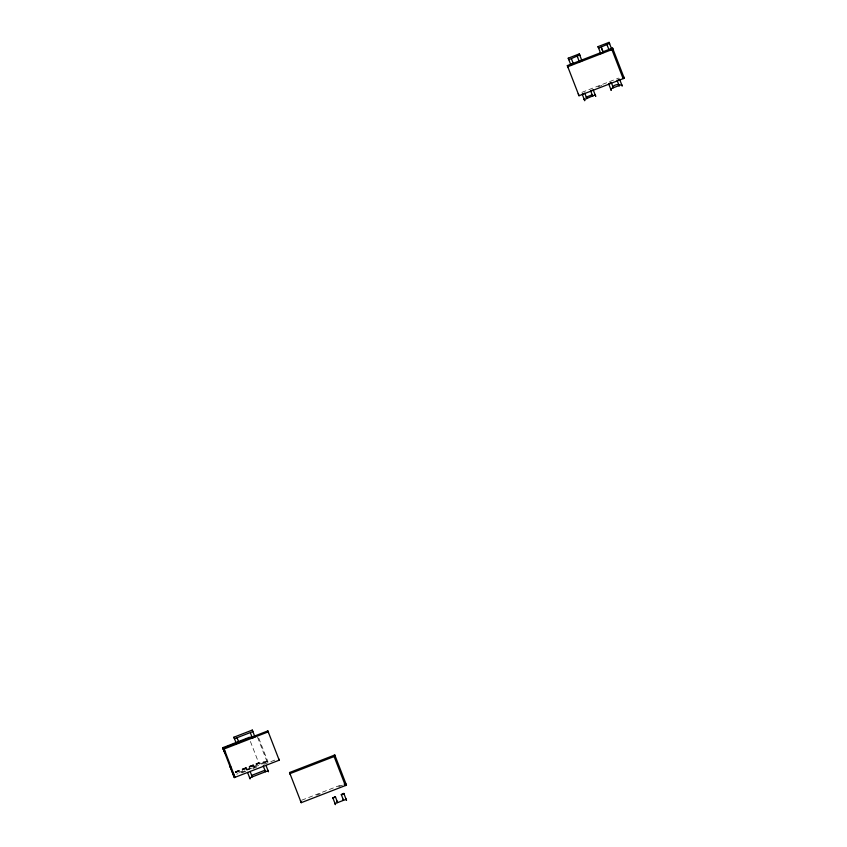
<?xml version="1.0" encoding="UTF-8"?>
<svg xmlns="http://www.w3.org/2000/svg" width="847" height="847" viewBox="0 0 847 847"><rect width="100%" height="100%" fill="white"/><g stroke="black" fill="none" stroke-linecap="round" stroke-linejoin="round"><path stroke-width="0.64" stroke-dasharray="4.24 3.18" d="M581.921 92.334L618.712 78.072M598.13 86.87L601.815 85.452M235.233 771.755L258.642 762.681L266.858 761.199L236.398 773.449M235.286 771.882L258.695 762.819M235.18 772.612L258.928 763.412L267.874 761.633L236.684 774.179M235.561 772.612L258.97 763.539L249.134 738.203M246.657 769.362L246.943 770.082L254.449 767.181L253.581 764.852L253.856 765.572M241.819 772.866L247.949 770.495M252.861 768.589L256.535 767.17M263.893 764.322L276.154 759.568M301.691 800.203L343.374 784.047M316.662 795.217L320.346 793.798M338.736 786.662L342.421 785.243M258.727 738.065L268.023 762.035M257.499 737.112L267.144 761.919M254.164 766.45L254.449 767.181M246.361 768.483L246.075 767.763L246.943 770.082"/><path stroke-width="1.27" d="M579.687 54.949L568.813 59.682L568.242 58.189L579.274 53.901L581.963 60.836L579.39 61.842L577.283 56.41L577.58 57.162M609.48 43.409L598.617 48.141L598.035 46.638L609.067 42.35L611.756 49.295L609.184 50.291C606.579 43.578 607.67 46.373 607.278 45.367M602.884 51.836L612.572 48.078L612.984 49.19L567.734 66.733L567.331 65.611L600.438 52.779M573.334 63.663L570.92 65.113L572.477 63.991M579.39 61.842L580.936 60.709M603.128 52.112L600.724 53.573L603.128 52.112L601.868 48.851M609.184 50.291L611.587 48.83M622.746 77.532L623.847 77.109L624.25 78.22L579.009 95.753L567.331 65.611M592.371 90.206L590.655 90.873L592.762 96.293L592.191 94.8L586.293 97.066L586.59 97.797M618.67 84.52C608.368 84.838 616.394 93.117 611.089 82.424L608.686 83.885L611.206 90.364L610.623 88.85L621.656 84.573L622.238 86.076L619.549 79.152L617.145 80.603L619.252 86.034L618.765 84.742M252.29 730.093L252.861 731.586L234.471 738.711L233.888 737.218L252.279 730.072L254.968 737.017L252.395 738.012C250.479 733.047 250.521 733.206 250.49 733.089M222.793 747.732L248.859 737.483L249.187 738.34M279.203 760.193L267.853 730.897L222.973 748.293L234.323 777.588L279.203 760.193L278.61 758.616M223.333 749.277L268.213 731.882M224.889 750.94L224.201 751.353L222.75 747.605L223.439 749.489L224.169 749.203L223.534 747.446L235.053 777.302M225.577 752.814L224.836 753.099L224.148 751.225M231.146 767.16L230.405 767.446L229.717 765.561L232.861 773.66L233.592 773.375M234.238 775.121L233.497 775.407L232.809 773.523M247.568 772.453L249.674 777.885L268.065 770.749L268.478 771.808L267.896 770.294M289.536 772.538L334.787 754.995L346.465 785.148L301.214 802.681L289.536 772.538L289.949 773.65L335.2 756.117L334.787 754.995M335.359 796.709L332.956 798.17L335.359 796.709L337.635 802.596L337.064 801.103L337.35 801.823M343.829 793.427L341.415 794.888L343.829 793.427L346.518 800.373L345.936 798.859M335.528 797.165L332.786 797.705L335.063 803.591L346.105 799.324M252.406 736.922L248.859 737.483M609.014 49.835L611.756 49.295M600.555 53.107L603.297 52.567L601.19 47.146L601.603 48.194M579.221 61.376L581.794 60.381M570.762 64.658L573.504 64.118L571.481 58.898M343.988 793.893L341.246 794.433L343.522 800.32L343.12 799.25M598.035 46.627L600.724 53.573M568.242 58.178L570.92 65.113M233.888 737.208L236.408 743.687M237.171 738.033L237.456 738.775L237.245 738.224M612.572 48.078L624.25 78.22M623.148 78.655L611.47 48.501M593.228 89.867L595.748 96.357L595.176 94.843L584.303 99.575L582.196 94.144L584.769 93.149L586.876 98.58L586.346 97.183M335.063 803.591L335.476 804.65L334.893 803.136M268.065 770.749L265.958 765.328M263.216 765.857L265.492 771.755L264.92 770.251L251.665 775.376L252.247 776.879L250.14 771.458M237.044 737.716L238.981 742.692M249.674 777.885L250.087 778.933L249.505 777.419M609.649 43.864L609.078 42.371M579.856 55.415L579.274 53.912M578.247 93.752L578.512 94.472M578.596 94.642L579.009 95.753M567.818 66.892L568.083 67.612M346.465 785.148L346.052 784.026L344.951 784.46L345.364 785.571L333.686 755.429M300.812 801.569L301.214 802.681M300.463 800.68L300.727 801.4M290.034 773.819L290.299 774.539M267.853 730.897L268.499 732.613M233.963 776.604L234.323 777.588M584.716 100.634L584.134 99.12L584.716 100.613"/></g></svg>
